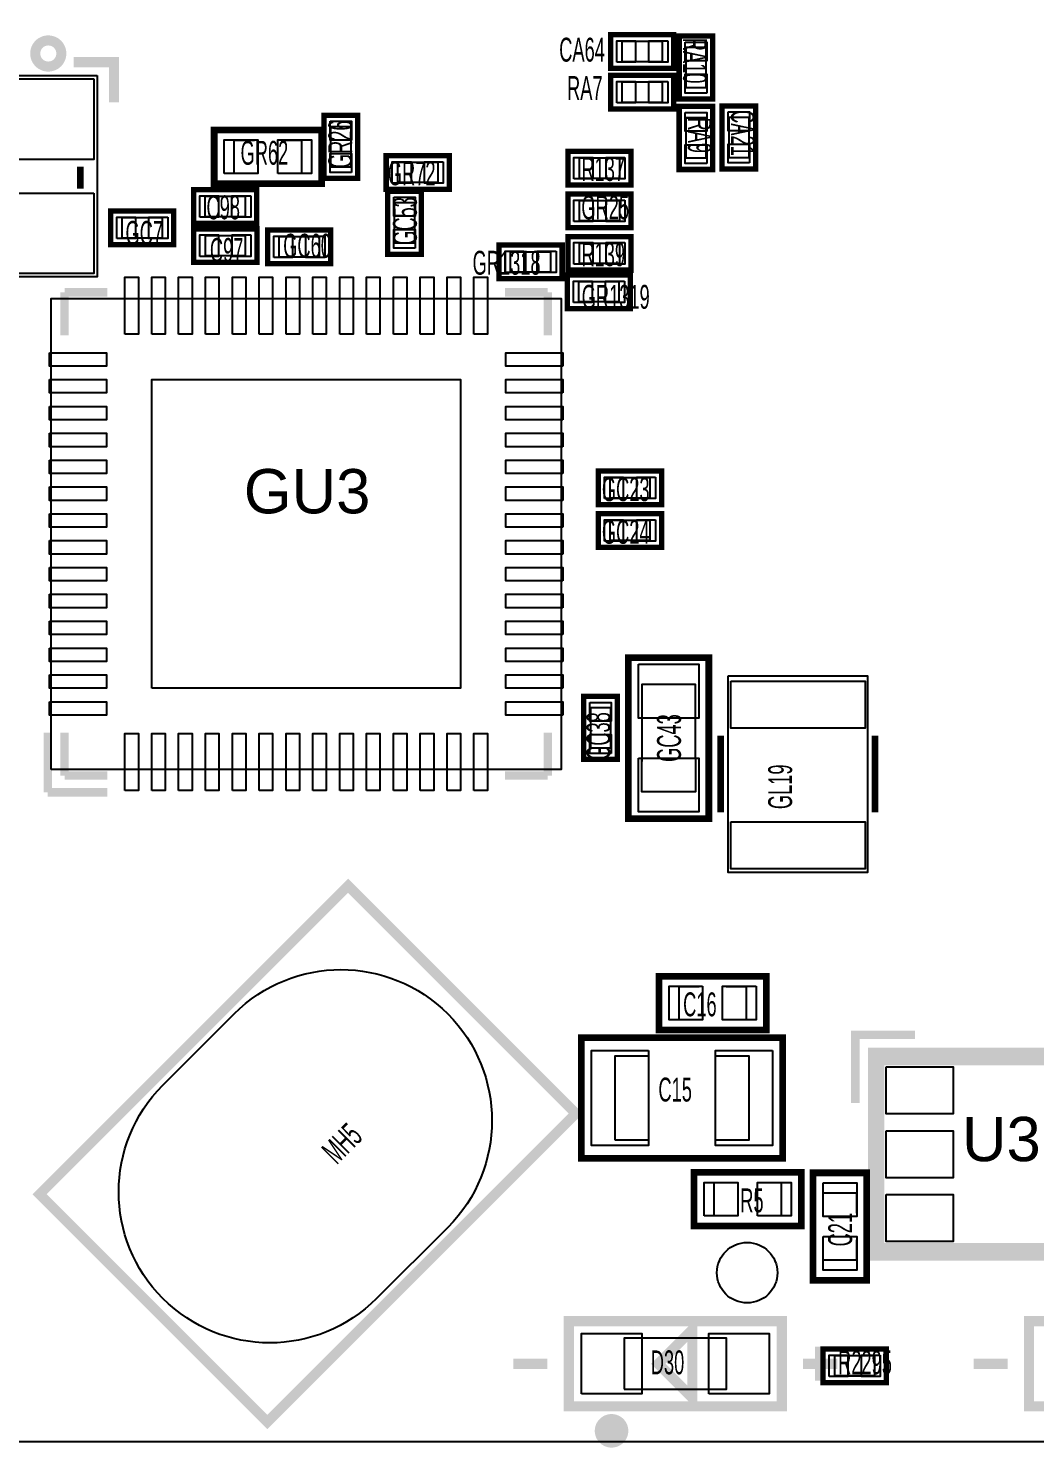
# Model space of a CAD drawing. Extents: x 0 to 73.5, y -0.1 to 42.
# Drawn here: x 17.28 to 32.27, y -0.09 to 21.06 of the extents above; entities that cross this region are included whole.
import ezdxf

# ---------------------------------------------------------------- set-up
doc = ezdxf.new("R2010")
doc.units = 0
for name, color, linetype in [('BG_OUTLINE', 7, 'CONTINUOUS'), ('PG_ASSEMBLY_TOP', 111, 'CONTINUOUS'), ('PG_SILKSCREEN_TOP', 254, 'CONTINUOUS'), ('PIN_TOP', 141, 'CONTINUOUS'), ('RD_SILKSCREEN_TOP', 230, 'CONTINUOUS')]:
    doc.layers.add(name, color=color, linetype=linetype)

msp = doc.modelspace()

# ---------------------------------------------------------------- linework, layer by layer
at = {"layer": 'BG_OUTLINE'}
msp.add_lwpolyline([(8.1534, 41.9989), (65.78854, 41.9989, -0.414214), (73.40854, 34.3789), (73.40854, 7.62, -0.414214), (65.78854, 0), (7.62, 0, -0.414214), (0, 7.62), (0, 34.3789, -0.414214), (7.62, 41.9989), (8.1534, 41.9989)], format="xyb", dxfattribs=at)
msp.add_lwpolyline([(8.1534, 41.9989), (65.78854, 41.9989, -0.414214), (73.40854, 34.3789), (73.40854, 7.62, -0.414214), (65.78854, 0), (7.62, 0, -0.414214), (0, 7.62), (0, 34.3789, -0.414214), (7.62, 41.9989)], format="xyb", close=True, dxfattribs=at)
msp.add_lwpolyline([(8.1534, 41.9989), (65.78854, 41.9989, -0.414214), (73.40854, 34.3789), (73.40854, 7.62, -0.414214), (65.78854, 0), (7.62, 0, -0.414214), (0, 7.62), (0, 34.3789, -0.414214), (7.62, 41.9989)], format="xyb", close=True, dxfattribs=at)
msp.add_lwpolyline([(8.1534, 41.9989), (65.78854, 41.9989, -0.414214), (73.40854, 34.3789), (73.40854, 7.62, -0.414214), (65.78854, 0), (7.62, 0, -0.414214), (0, 7.62), (0, 34.3789, -0.414214), (7.62, 41.9989)], format="xyb", close=True, dxfattribs=at)
at = {"layer": 'PG_ASSEMBLY_TOP'}
for points, const_width in [([(26.721079, 20.863712), (26.121081, 20.863712), (26.121081, 20.563688), (26.721079, 20.563688), (26.721079, 20.863712)], 0.029997), ([(27.371192, 20.174941), (27.371192, 20.774939), (27.071168, 20.774939), (27.071168, 20.174941), (27.371192, 20.174941)], 0.029997), ([(26.121081, 19.959168), (26.721079, 19.959168), (26.721079, 20.259192), (26.121081, 20.259192), (26.121081, 19.959168)], 0.029997), ([(27.371192, 19.125921), (27.371192, 19.725919), (27.071168, 19.725919), (27.071168, 19.125921), (27.371192, 19.125921)], 0.029997), ([(28.011704, 19.134277), (28.011704, 19.734276), (27.711679, 19.734276), (27.711679, 19.134277), (28.011704, 19.134277)], 0.029997), ([(20.04314, 19.54591), (21.643137, 19.54591), (21.643137, 18.745911), (20.04314, 18.745911), (20.04314, 19.54591)], 0.1), ([(21.780856, 19.593839), (21.780856, 18.993841), (22.08088, 18.993841), (22.08088, 19.593839), (21.780856, 19.593839)], 0.029997), ([(22.775901, 18.762828), (23.375899, 18.762828), (23.375899, 19.062852), (22.775901, 19.062852), (22.775901, 18.762828)], 0.029997), ([(25.484049, 18.826328), (26.084047, 18.826328), (26.084047, 19.126352), (25.484049, 19.126352), (25.484049, 18.826328)], 0.029997), ([(20.508239, 18.554852), (19.908241, 18.554852), (19.908241, 18.254828), (20.508239, 18.254828), (20.508239, 18.554852)], 0.029997), ([(23.028351, 17.862042), (23.028351, 18.462041), (22.728326, 18.462041), (22.728326, 17.862042), (23.028351, 17.862042)], 0.029997), ([(25.484049, 18.191328), (26.084047, 18.191328), (26.084047, 18.491352), (25.484049, 18.491352), (25.484049, 18.191328)], 0.029997), ([(19.271259, 18.237352), (18.671261, 18.237352), (18.671261, 17.937328), (19.271259, 17.937328), (19.271259, 18.237352)], 0.029997), ([(20.509636, 17.972253), (19.909638, 17.972253), (19.909638, 17.672228), (20.509636, 17.672228), (20.509636, 17.972253)], 0.029997), ([(21.610599, 17.95338), (21.010601, 17.95338), (21.010601, 17.653356), (21.610599, 17.653356), (21.610599, 17.95338)], 0.029997), ([(25.484049, 17.556328), (26.084047, 17.556328), (26.084047, 17.856352), (25.484049, 17.856352), (25.484049, 17.556328)], 0.029997), ([(24.457889, 17.429328), (25.057887, 17.429328), (25.057887, 17.729352), (24.457889, 17.729352), (24.457889, 17.429328)], 0.029997), ([(25.475921, 16.984828), (26.075919, 16.984828), (26.075919, 17.284852), (25.475921, 17.284852), (25.475921, 16.984828)], 0.029997), ([(26.538707, 14.363852), (25.938709, 14.363852), (25.938709, 14.063828), (26.538707, 14.063828), (26.538707, 14.363852)], 0.029997), ([(26.538707, 13.728852), (25.938709, 13.728852), (25.938709, 13.428828), (26.538707, 13.428828), (26.538707, 13.728852)], 0.029997), ([(27.413179, 11.683771), (27.413179, 9.283751), (26.213181, 9.283751), (26.213181, 11.683771), (27.413179, 11.683771)], 0.1), ([(25.650596, 10.936249), (25.650596, 10.336251), (25.950621, 10.336251), (25.950621, 10.936249), (25.650596, 10.936249)], 0.029997), ([(25.432537, 4.890897), (20.836433, 0.294792), (17.442332, 3.688893), (22.038437, 8.284997), (25.432537, 4.890897)], 0.150089), ([(28.26959, 6.137021), (26.669594, 6.137021), (26.669594, 6.937019), (28.26959, 6.937019), (28.26959, 6.137021)], 0.1), ([(28.512872, 4.222445), (25.512878, 4.222445), (25.512878, 6.022442), (28.512872, 6.022442), (28.512872, 4.222445)], 0.1), ([(33.555076, 5.684977), (29.955084, 5.684977), (29.955084, 2.884983), (33.555076, 2.884983), (33.555076, 5.684977)], 0.150012), ([(27.191716, 4.015308), (28.791713, 4.015308), (28.791713, 3.21531), (27.191716, 3.21531), (27.191716, 4.015308)], 0.1), ([(29.766489, 4.007637), (29.766489, 2.407641), (28.96649, 2.407641), (28.96649, 4.007637), (29.766489, 4.007637)], 0.1), ([(29.285921, 0.982828), (29.885919, 0.982828), (29.885919, 1.282852), (29.285921, 1.282852), (29.285921, 0.982828)], 0.029997)]:
    msp.add_lwpolyline(points, dxfattribs=dict(at, const_width=const_width))
for points in [[(18.298947, 20.355027), (18.298947, 17.354829), (14.599133, 17.354829), (14.599133, 20.355027)], [(17.613833, 10.016617), (17.613833, 17.036618), (25.214047, 17.036618), (25.214047, 10.016617)], [(27.698852, 11.407877), (27.698852, 8.486877), (29.781652, 8.486877), (29.781652, 11.407877)]]:
    msp.add_lwpolyline(points, close=True, dxfattribs=at)
for points in [[(20.642428, 18.89699), (20.342733, 18.89699), (20.342733, 19.394805)], [(20.342733, 19.394805), (20.642428, 19.394805)], [(21.043824, 19.394805), (21.343518, 19.394805), (21.343518, 18.89699), (21.043824, 18.89699)], [(27.213179, 10.183749), (27.213179, 11.283772), (26.413181, 11.283772), (26.413181, 10.133762)], [(27.213179, 10.183749), (27.213179, 9.68375), (26.413181, 9.68375), (26.413181, 10.183749)], [(27.268881, 6.288126), (26.969187, 6.288126), (26.969187, 6.785915), (27.268881, 6.785915)], [(27.670303, 6.785915), (27.969997, 6.785915), (27.969997, 6.288126)], [(27.969997, 6.288126), (27.670303, 6.288126)], [(26.512876, 5.747436), (26.012877, 5.747436), (26.012877, 4.497451)], [(27.512874, 4.497451), (28.012873, 4.497451), (28.012873, 5.747436), (27.512874, 5.747436)], [(26.012877, 4.497451), (26.512876, 4.497451)], [(27.791004, 3.366414), (27.491309, 3.366414), (27.491309, 3.864204)], [(27.491309, 3.864204), (27.791004, 3.864204)], [(28.192425, 3.864204), (28.49212, 3.864204), (28.49212, 3.366414), (28.192425, 3.366414)], [(29.117595, 3.40835), (29.117595, 3.708044), (29.615384, 3.708044)], [(29.615384, 3.708044), (29.615384, 3.40835)], [(29.615384, 3.006928), (29.615384, 2.707234), (29.117595, 2.707234), (29.117595, 3.006928)], [(26.15184, 0.78232), (27.67584, 0.78232), (27.67584, 1.54432), (26.15184, 1.54432), (26.15184, 0.78232)]]:
    msp.add_lwpolyline(points, dxfattribs=at)
at = {"layer": 'PG_SILKSCREEN_TOP'}
for points, const_width in [([(17.766309, 20.68449, 1), (17.377131, 20.68449, 1), (17.766309, 20.68449)], 0.150089), ([(26.088848, 0.163322, -1.000016), (25.838836, 0.163322, -0.999984), (26.088848, 0.163322)], 0.249911)]:
    msp.add_lwpolyline(points, format="xyb", dxfattribs=dict(at, const_width=const_width))
for points, const_width in [([(25.951078, 20.463688), (26.891082, 20.463688), (26.891082, 20.963712), (25.951078, 20.963712), (25.951078, 20.463688), (26.231088, 20.463688)], 0.08001), ([(26.041071, 20.963712), (25.951078, 20.963712), (25.951078, 20.873695)], 0.08001), ([(26.891082, 20.873695), (26.891082, 20.963712), (26.801089, 20.963712)], 0.08001), ([(26.971168, 20.944942), (26.971168, 20.004938), (27.471192, 20.004938), (27.471192, 20.944942), (26.971168, 20.944942), (26.971168, 20.664932)], 0.08001), ([(27.061185, 20.944942), (26.971168, 20.944942), (26.971168, 20.854949)], 0.08001), ([(27.471192, 20.854949), (27.471192, 20.944942), (27.381175, 20.944942)], 0.08001), ([(18.549036, 19.954926), (18.549036, 20.554925), (17.949037, 20.554925)], 0.150012), ([(25.951078, 20.553705), (25.951078, 20.463688), (26.041071, 20.463688)], 0.08001), ([(26.801089, 20.463688), (26.891082, 20.463688), (26.891082, 20.553705)], 0.08001), ([(26.891082, 20.359192), (25.951078, 20.359192), (25.951078, 19.859168), (26.891082, 19.859168), (26.891082, 20.359192), (26.611072, 20.359192)], 0.08001), ([(26.041071, 20.359192), (25.951078, 20.359192), (25.951078, 20.269175)], 0.08001), ([(26.891082, 20.269175), (26.891082, 20.359192), (26.801089, 20.359192)], 0.08001), ([(26.971168, 20.094931), (26.971168, 20.004938), (27.061185, 20.004938)], 0.08001), ([(27.381175, 20.004938), (27.471192, 20.004938), (27.471192, 20.094931)], 0.08001), ([(25.951078, 19.949185), (25.951078, 19.859168), (26.041071, 19.859168)], 0.08001), ([(26.801089, 19.859168), (26.891082, 19.859168), (26.891082, 19.949185)], 0.08001), ([(26.971168, 19.895922), (26.971168, 18.955918), (27.471192, 18.955918), (27.471192, 19.895922), (26.971168, 19.895922), (26.971168, 19.615912)], 0.08001), ([(27.061185, 19.895922), (26.971168, 19.895922), (26.971168, 19.805929)], 0.08001), ([(27.471192, 19.805929), (27.471192, 19.895922), (27.381175, 19.895922)], 0.08001), ([(27.61168, 19.904278), (27.61168, 18.964275), (28.111704, 18.964275), (28.111704, 19.904278), (27.61168, 19.904278), (27.61168, 19.624269)], 0.08001), ([(27.701697, 19.904278), (27.61168, 19.904278), (27.61168, 19.814286)], 0.08001), ([(28.111704, 19.814286), (28.111704, 19.904278), (28.021686, 19.904278)], 0.08001), ([(22.18088, 18.823838), (22.18088, 19.763842), (21.680856, 19.763842), (21.680856, 18.823838), (22.18088, 18.823838), (22.18088, 19.103848)], 0.08001), ([(21.770873, 19.763842), (21.680856, 19.763842), (21.680856, 19.673849)], 0.08001), ([(22.18088, 19.673849), (22.18088, 19.763842), (22.090863, 19.763842)], 0.08001), ([(20.343139, 19.54591), (20.04314, 19.54591), (20.04314, 19.24591)], 0.1), ([(21.343137, 19.54591), (21.643137, 19.54591), (21.643137, 19.24591)], 0.1), ([(26.25405, 19.226352), (25.314046, 19.226352), (25.314046, 18.726328), (26.25405, 18.726328), (26.25405, 19.226352), (25.97404, 19.226352)], 0.08001), ([(25.404039, 19.226352), (25.314046, 19.226352), (25.314046, 19.136335)], 0.08001), ([(26.25405, 19.136335), (26.25405, 19.226352), (26.164057, 19.226352)], 0.08001), ([(18.048935, 18.997422), (18.048935, 18.672531)], 0.100101), ([(20.04314, 19.045911), (20.04314, 18.745911), (20.343139, 18.745911)], 0.1), ([(21.643137, 19.045911), (21.643137, 18.745911), (21.343137, 18.745911)], 0.1), ([(23.545902, 19.162852), (22.605898, 19.162852), (22.605898, 18.662828), (23.545902, 18.662828), (23.545902, 19.162852), (23.265892, 19.162852)], 0.08001), ([(22.695891, 19.162852), (22.605898, 19.162852), (22.605898, 19.072835)], 0.08001), ([(23.545902, 19.072835), (23.545902, 19.162852), (23.455909, 19.162852)], 0.08001), ([(26.971168, 19.045911), (26.971168, 18.955918), (27.061185, 18.955918)], 0.08001), ([(27.381175, 18.955918), (27.471192, 18.955918), (27.471192, 19.045911)], 0.08001), ([(27.61168, 19.054267), (27.61168, 18.964275), (27.701697, 18.964275)], 0.08001), ([(28.021686, 18.964275), (28.111704, 18.964275), (28.111704, 19.054267)], 0.08001), ([(21.680856, 18.913831), (21.680856, 18.823838), (21.770873, 18.823838)], 0.08001), ([(22.090863, 18.823838), (22.18088, 18.823838), (22.18088, 18.913831)], 0.08001), ([(25.314046, 18.816345), (25.314046, 18.726328), (25.404039, 18.726328)], 0.08001), ([(26.164057, 18.726328), (26.25405, 18.726328), (26.25405, 18.816345)], 0.08001), ([(19.738238, 18.154828), (20.678242, 18.154828), (20.678242, 18.654852), (19.738238, 18.654852), (19.738238, 18.154828), (20.018248, 18.154828)], 0.08001), ([(19.828231, 18.654852), (19.738238, 18.654852), (19.738238, 18.564835)], 0.08001), ([(20.678242, 18.564835), (20.678242, 18.654852), (20.588249, 18.654852)], 0.08001), ([(22.605898, 18.752845), (22.605898, 18.662828), (22.695891, 18.662828)], 0.08001), ([(22.628327, 18.632043), (22.628327, 17.69204), (23.128351, 17.69204), (23.128351, 18.632043), (22.628327, 18.632043), (22.628327, 18.352033)], 0.08001), ([(22.718344, 18.632043), (22.628327, 18.632043), (22.628327, 18.542051)], 0.08001), ([(23.128351, 18.542051), (23.128351, 18.632043), (23.038333, 18.632043)], 0.08001), ([(23.455909, 18.662828), (23.545902, 18.662828), (23.545902, 18.752845)], 0.08001), ([(26.25405, 18.591352), (25.314046, 18.591352), (25.314046, 18.091328), (26.25405, 18.091328), (26.25405, 18.591352), (25.97404, 18.591352)], 0.08001), ([(25.404039, 18.591352), (25.314046, 18.591352), (25.314046, 18.501335)], 0.08001), ([(26.25405, 18.501335), (26.25405, 18.591352), (26.164057, 18.591352)], 0.08001), ([(18.501258, 17.837328), (19.441262, 17.837328), (19.441262, 18.337352), (18.501258, 18.337352), (18.501258, 17.837328), (18.781268, 17.837328)], 0.08001), ([(18.591251, 18.337352), (18.501258, 18.337352), (18.501258, 18.247335)], 0.08001), ([(19.441262, 18.247335), (19.441262, 18.337352), (19.351269, 18.337352)], 0.08001), ([(19.738238, 18.244845), (19.738238, 18.154828), (19.828231, 18.154828)], 0.08001), ([(20.588249, 18.154828), (20.678242, 18.154828), (20.678242, 18.244845)], 0.08001), ([(25.314046, 18.181345), (25.314046, 18.091328), (25.404039, 18.091328)], 0.08001), ([(26.164057, 18.091328), (26.25405, 18.091328), (26.25405, 18.181345)], 0.08001), ([(19.739635, 17.572228), (20.679639, 17.572228), (20.679639, 18.072252), (19.739635, 18.072252), (19.739635, 17.572228), (20.019645, 17.572228)], 0.08001), ([(19.829628, 18.072252), (19.739635, 18.072252), (19.739635, 17.982235)], 0.08001), ([(20.679639, 17.982235), (20.679639, 18.072252), (20.589646, 18.072252)], 0.08001), ([(20.840598, 17.553356), (21.780602, 17.553356), (21.780602, 18.05338), (20.840598, 18.05338), (20.840598, 17.553356), (21.120608, 17.553356)], 0.08001), ([(20.930591, 18.05338), (20.840598, 18.05338), (20.840598, 17.963363)], 0.08001), ([(21.780602, 17.963363), (21.780602, 18.05338), (21.690609, 18.05338)], 0.08001), ([(26.25405, 17.956352), (25.314046, 17.956352), (25.314046, 17.456328), (26.25405, 17.456328), (26.25405, 17.956352), (25.97404, 17.956352)], 0.08001), ([(25.404039, 17.956352), (25.314046, 17.956352), (25.314046, 17.866335)], 0.08001), ([(26.25405, 17.866335), (26.25405, 17.956352), (26.164057, 17.956352)], 0.08001), ([(18.501258, 17.927345), (18.501258, 17.837328), (18.591251, 17.837328)], 0.08001), ([(19.351269, 17.837328), (19.441262, 17.837328), (19.441262, 17.927345)], 0.08001), ([(22.628327, 17.782032), (22.628327, 17.69204), (22.718344, 17.69204)], 0.08001), ([(23.038333, 17.69204), (23.128351, 17.69204), (23.128351, 17.782032)], 0.08001), ([(25.22789, 17.829352), (24.287886, 17.829352), (24.287886, 17.329328), (25.22789, 17.329328), (25.22789, 17.829352), (24.94788, 17.829352)], 0.08001), ([(24.377879, 17.829352), (24.287886, 17.829352), (24.287886, 17.739335)], 0.08001), ([(25.22789, 17.739335), (25.22789, 17.829352), (25.137897, 17.829352)], 0.08001), ([(19.739635, 17.662246), (19.739635, 17.572228), (19.829628, 17.572228)], 0.08001), ([(20.589646, 17.572228), (20.679639, 17.572228), (20.679639, 17.662246)], 0.08001), ([(20.840598, 17.643373), (20.840598, 17.553356), (20.930591, 17.553356)], 0.08001), ([(21.690609, 17.553356), (21.780602, 17.553356), (21.780602, 17.643373)], 0.08001), ([(25.314046, 17.546345), (25.314046, 17.456328), (25.404039, 17.456328)], 0.08001), ([(26.164057, 17.456328), (26.25405, 17.456328), (26.25405, 17.546345)], 0.08001), ([(24.287886, 17.419345), (24.287886, 17.329328), (24.377879, 17.329328)], 0.08001), ([(25.137897, 17.329328), (25.22789, 17.329328), (25.22789, 17.419345)], 0.08001), ([(26.245922, 17.384852), (25.305918, 17.384852), (25.305918, 16.884828), (26.245922, 16.884828), (26.245922, 17.384852), (25.965912, 17.384852)], 0.08001), ([(25.395911, 17.384852), (25.305918, 17.384852), (25.305918, 17.294835)], 0.08001), ([(26.245922, 17.294835), (26.245922, 17.384852), (26.155929, 17.384852)], 0.08001), ([(17.814036, 17.126534), (17.814036, 16.486734)], 0.127), ([(18.453837, 17.126534), (17.814036, 17.126534)], 0.127), ([(25.013844, 17.126534), (24.374043, 17.126534)], 0.127), ([(25.013844, 16.486734), (25.013844, 17.126534)], 0.127), ([(25.305918, 16.974845), (25.305918, 16.884828), (25.395911, 16.884828)], 0.08001), ([(26.155929, 16.884828), (26.245922, 16.884828), (26.245922, 16.974845)], 0.08001), ([(25.768706, 13.963828), (26.70871, 13.963828), (26.70871, 14.463852), (25.768706, 14.463852), (25.768706, 13.963828), (26.048716, 13.963828)], 0.08001), ([(25.858699, 14.463852), (25.768706, 14.463852), (25.768706, 14.373835)], 0.08001), ([(26.70871, 14.373835), (26.70871, 14.463852), (26.618717, 14.463852)], 0.08001), ([(25.768706, 14.053845), (25.768706, 13.963828), (25.858699, 13.963828)], 0.08001), ([(26.618717, 13.963828), (26.70871, 13.963828), (26.70871, 14.053845)], 0.08001), ([(25.768706, 13.328828), (26.70871, 13.328828), (26.70871, 13.828852), (25.768706, 13.828852), (25.768706, 13.328828), (26.048716, 13.328828)], 0.08001), ([(25.858699, 13.828852), (25.768706, 13.828852), (25.768706, 13.738835)], 0.08001), ([(26.70871, 13.738835), (26.70871, 13.828852), (26.618717, 13.828852)], 0.08001), ([(25.768706, 13.418845), (25.768706, 13.328828), (25.858699, 13.328828)], 0.08001), ([(26.618717, 13.328828), (26.70871, 13.328828), (26.70871, 13.418845)], 0.08001), ([(26.71318, 11.683771), (26.213181, 11.683771), (26.213181, 11.183772)], 0.1), ([(27.413179, 11.183772), (27.413179, 11.683771), (26.91318, 11.683771)], 0.1), ([(26.050621, 10.166248), (26.050621, 11.106252), (25.550597, 11.106252), (25.550597, 10.166248), (26.050621, 10.166248), (26.050621, 10.446258)], 0.08001), ([(25.640614, 11.106252), (25.550597, 11.106252), (25.550597, 11.016259)], 0.08001), ([(26.050621, 11.016259), (26.050621, 11.106252), (25.960603, 11.106252)], 0.08001), ([(17.564049, 10.566527), (17.564049, 9.67674)], 0.127), ([(17.814036, 10.566527), (17.814036, 9.926726)], 0.127), ([(25.013844, 9.926726), (25.013844, 10.566527)], 0.127), ([(27.59014, 10.519181), (27.59014, 9.378366)], 0.100101), ([(29.890364, 10.519181), (29.890364, 9.378366)], 0.100101), ([(25.550597, 10.256241), (25.550597, 10.166248), (25.640614, 10.166248)], 0.08001), ([(25.960603, 10.166248), (26.050621, 10.166248), (26.050621, 10.256241)], 0.08001), ([(17.814036, 9.926726), (18.453837, 9.926726)], 0.127), ([(24.374043, 9.926726), (25.013844, 9.926726)], 0.127), ([(17.564049, 9.67674), (18.453837, 9.67674)], 0.127), ([(26.71318, 9.283751), (26.213181, 9.283751), (26.213181, 9.78375)], 0.1), ([(27.413179, 9.78375), (27.413179, 9.283751), (26.91318, 9.283751)], 0.1), ([(25.432537, 4.890897), (20.836433, 0.294792), (17.442332, 3.688893), (22.038437, 8.284997), (25.432537, 4.890897)], 0.150089), ([(26.669594, 6.63702), (26.669594, 6.937019), (26.969593, 6.937019)], 0.1), ([(28.26959, 6.63702), (28.26959, 6.937019), (27.969591, 6.937019)], 0.1), ([(26.969593, 6.137021), (26.669594, 6.137021), (26.669594, 6.43702)], 0.1), ([(27.969591, 6.137021), (28.26959, 6.137021), (28.26959, 6.43702)], 0.1), ([(26.112876, 6.022442), (25.512878, 6.022442), (25.512878, 5.422443)], 0.1), ([(27.912873, 6.022442), (28.512872, 6.022442), (28.512872, 5.422443)], 0.1), ([(30.48508, 6.06298), (29.59608, 6.06298), (29.59608, 5.04698)], 0.127), ([(33.66008, 5.80898), (33.66008, 2.76098), (29.85008, 2.76098), (29.85008, 5.80898), (33.66008, 5.80898)], 0.127), ([(26.112876, 4.222445), (25.512878, 4.222445), (25.512878, 4.822444)], 0.1), ([(27.912873, 4.222445), (28.512872, 4.222445), (28.512872, 4.822444)], 0.1), ([(27.491715, 4.015308), (27.191716, 4.015308), (27.191716, 3.715309)], 0.1), ([(28.491713, 4.015308), (28.791713, 4.015308), (28.791713, 3.715309)], 0.1), ([(29.26649, 4.007637), (28.96649, 4.007637), (28.96649, 3.707638)], 0.1), ([(29.766489, 3.707638), (29.766489, 4.007637), (29.466489, 4.007637)], 0.1), ([(27.191716, 3.515309), (27.191716, 3.21531), (27.491715, 3.21531)], 0.1), ([(28.791713, 3.515309), (28.791713, 3.21531), (28.491713, 3.21531)], 0.1), ([(29.26649, 2.407641), (28.96649, 2.407641), (28.96649, 2.70764)], 0.1), ([(29.766489, 2.70764), (29.766489, 2.407641), (29.466489, 2.407641)], 0.1), ([(26.72334, 0.52832), (28.50134, 0.52832), (28.50134, 1.79832), (25.32634, 1.79832), (25.32634, 0.52832), (26.72334, 0.52832)], 0.1524), ([(27.16784, 1.67132), (26.65984, 1.16332), (27.16784, 0.65532), (27.16784, 1.67132)], 0.1524), ([(33.58134, 0.52832), (35.35934, 0.52832), (35.35934, 1.79832), (32.18434, 1.79832), (32.18434, 0.52832), (33.58134, 0.52832)], 0.1524), ([(29.07284, 1.41732), (29.07284, 0.90932)], 0.1524), ([(30.055922, 1.382852), (29.115918, 1.382852), (29.115918, 0.882828), (30.055922, 0.882828), (30.055922, 1.382852), (29.775912, 1.382852)], 0.08001), ([(29.205911, 1.382852), (29.115918, 1.382852), (29.115918, 1.292835)], 0.08001), ([(30.055922, 1.292835), (30.055922, 1.382852), (29.965929, 1.382852)], 0.08001), ([(25.00884, 1.16332), (24.50084, 1.16332)], 0.1524), ([(28.81884, 1.16332), (29.32684, 1.16332)], 0.1524), ([(31.86684, 1.16332), (31.35884, 1.16332)], 0.1524), ([(29.115918, 0.972845), (29.115918, 0.882828), (29.205911, 0.882828)], 0.08001), ([(29.965929, 0.882828), (30.055922, 0.882828), (30.055922, 0.972845)], 0.08001)]:
    msp.add_lwpolyline(points, dxfattribs=dict(at, const_width=const_width))
at = {"layer": 'PIN_TOP'}
for points in [[(26.041071, 20.553705), (26.041071, 20.873695), (26.32108, 20.873695), (26.32108, 20.553705)], [(26.801089, 20.873695), (26.801089, 20.553705), (26.52108, 20.553705), (26.52108, 20.873695)], [(27.061185, 20.854949), (27.381175, 20.854949), (27.381175, 20.57494), (27.061185, 20.57494)], [(18.249138, 20.304785), (18.249138, 19.104889), (16.849141, 19.104889), (16.849141, 20.304785)], [(27.381175, 20.094931), (27.061185, 20.094931), (27.061185, 20.37494), (27.381175, 20.37494)], [(26.041071, 19.949185), (26.041071, 20.269175), (26.32108, 20.269175), (26.32108, 19.949185)], [(26.801089, 20.269175), (26.801089, 19.949185), (26.52108, 19.949185), (26.52108, 20.269175)], [(21.770873, 19.673849), (22.090863, 19.673849), (22.090863, 19.39384), (21.770873, 19.39384)], [(27.061185, 19.805929), (27.381175, 19.805929), (27.381175, 19.52592), (27.061185, 19.52592)], [(27.701697, 19.814286), (28.021686, 19.814286), (28.021686, 19.534276), (27.701697, 19.534276)], [(20.194118, 18.895695), (20.194118, 19.3961), (20.694523, 19.3961), (20.694523, 18.895695)], [(20.991728, 18.895695), (20.991728, 19.3961), (21.492134, 19.3961), (21.492134, 18.895695)], [(27.381175, 19.045911), (27.061185, 19.045911), (27.061185, 19.32592), (27.381175, 19.32592)], [(28.021686, 19.054267), (27.701697, 19.054267), (27.701697, 19.334277), (28.021686, 19.334277)], [(22.090863, 18.913831), (21.770873, 18.913831), (21.770873, 19.19384), (22.090863, 19.19384)], [(22.695891, 18.752845), (22.695891, 19.072835), (22.9759, 19.072835), (22.9759, 18.752845)], [(23.455909, 19.072835), (23.455909, 18.752845), (23.1759, 18.752845), (23.1759, 19.072835)], [(25.404039, 18.816345), (25.404039, 19.136335), (25.684048, 19.136335), (25.684048, 18.816345)], [(26.164057, 19.136335), (26.164057, 18.816345), (25.884048, 18.816345), (25.884048, 19.136335)], [(18.249138, 18.604967), (18.249138, 17.405071), (16.849141, 17.405071), (16.849141, 18.604967)], [(19.828231, 18.244845), (19.828231, 18.564835), (20.10824, 18.564835), (20.10824, 18.244845)], [(20.588249, 18.564835), (20.588249, 18.244845), (20.30824, 18.244845), (20.30824, 18.564835)], [(22.718344, 18.542051), (23.038333, 18.542051), (23.038333, 18.262041), (22.718344, 18.262041)], [(25.404039, 18.181345), (25.404039, 18.501335), (25.684048, 18.501335), (25.684048, 18.181345)], [(26.164057, 18.501335), (26.164057, 18.181345), (25.884048, 18.181345), (25.884048, 18.501335)], [(18.591251, 17.927345), (18.591251, 18.247335), (18.87126, 18.247335), (18.87126, 17.927345)], [(19.351269, 18.247335), (19.351269, 17.927345), (19.07126, 17.927345), (19.07126, 18.247335)], [(19.829628, 17.662246), (19.829628, 17.982235), (20.109637, 17.982235), (20.109637, 17.662246)], [(20.589646, 17.982235), (20.589646, 17.662246), (20.309637, 17.662246), (20.309637, 17.982235)], [(23.038333, 17.782032), (22.718344, 17.782032), (22.718344, 18.062042), (23.038333, 18.062042)], [(20.930591, 17.643373), (20.930591, 17.963363), (21.2106, 17.963363), (21.2106, 17.643373)], [(21.690609, 17.963363), (21.690609, 17.643373), (21.4106, 17.643373), (21.4106, 17.963363)], [(25.404039, 17.546345), (25.404039, 17.866335), (25.684048, 17.866335), (25.684048, 17.546345)], [(26.164057, 17.866335), (26.164057, 17.546345), (25.884048, 17.546345), (25.884048, 17.866335)], [(24.377879, 17.419345), (24.377879, 17.739335), (24.657888, 17.739335), (24.657888, 17.419345)], [(25.137897, 17.739335), (25.137897, 17.419345), (24.857888, 17.419345), (24.857888, 17.739335)], [(18.71406, 16.501593), (18.71406, 17.351604), (18.914059, 17.351604), (18.914059, 16.501593)], [(19.114059, 16.501593), (19.114059, 17.351604), (19.314058, 17.351604), (19.314058, 16.501593)], [(19.513855, 16.501593), (19.513855, 17.351604), (19.713854, 17.351604), (19.713854, 16.501593)], [(19.913956, 16.501593), (19.913956, 17.351604), (20.113955, 17.351604), (20.113955, 16.501593)], [(20.313955, 16.501593), (20.313955, 17.351604), (20.513954, 17.351604), (20.513954, 16.501593)], [(20.714056, 16.501593), (20.714056, 17.351604), (20.914055, 17.351604), (20.914055, 16.501593)], [(21.114055, 16.501593), (21.114055, 17.351604), (21.314054, 17.351604), (21.314054, 16.501593)], [(21.513851, 16.501593), (21.513851, 17.351604), (21.71385, 17.351604), (21.71385, 16.501593)], [(21.91385, 16.501593), (21.91385, 17.351604), (22.11385, 17.351604), (22.11385, 16.501593)], [(22.313951, 16.501593), (22.313951, 17.351604), (22.51395, 17.351604), (22.51395, 16.501593)], [(22.71395, 16.501593), (22.71395, 17.351604), (22.91395, 17.351604), (22.91395, 16.501593)], [(23.114051, 16.501593), (23.114051, 17.351604), (23.31405, 17.351604), (23.31405, 16.501593)], [(23.513847, 16.501593), (23.513847, 17.351604), (23.713846, 17.351604), (23.713846, 16.501593)], [(23.913846, 16.501593), (23.913846, 17.351604), (24.113846, 17.351604), (24.113846, 16.501593)], [(25.395911, 16.974845), (25.395911, 17.294835), (25.67592, 17.294835), (25.67592, 16.974845)], [(26.155929, 17.294835), (26.155929, 16.974845), (25.87592, 16.974845), (25.87592, 17.294835)], [(17.588954, 16.226511), (18.438965, 16.226511), (18.438965, 16.026511), (17.588954, 16.026511)], [(25.238951, 16.026511), (24.38894, 16.026511), (24.38894, 16.226511), (25.238951, 16.226511)], [(17.588954, 15.826511), (18.438965, 15.826511), (18.438965, 15.626512), (17.588954, 15.626512)], [(19.113957, 11.226622), (19.113957, 15.826613), (23.713948, 15.826613), (23.713948, 11.226622)], [(25.238951, 15.626512), (24.38894, 15.626512), (24.38894, 15.826511), (25.238951, 15.826511)], [(17.588954, 15.426715), (18.438965, 15.426715), (18.438965, 15.226716), (17.588954, 15.226716)], [(25.238951, 15.226716), (24.38894, 15.226716), (24.38894, 15.426715), (25.238951, 15.426715)], [(17.588954, 15.026615), (18.438965, 15.026615), (18.438965, 14.826615), (17.588954, 14.826615)], [(25.238951, 14.826615), (24.38894, 14.826615), (24.38894, 15.026615), (25.238951, 15.026615)], [(17.588954, 14.626615), (18.438965, 14.626615), (18.438965, 14.426616), (17.588954, 14.426616)], [(25.238951, 14.426616), (24.38894, 14.426616), (24.38894, 14.626615), (25.238951, 14.626615)], [(17.588954, 14.226515), (18.438965, 14.226515), (18.438965, 14.026515), (17.588954, 14.026515)], [(25.238951, 14.026515), (24.38894, 14.026515), (24.38894, 14.226515), (25.238951, 14.226515)], [(25.858699, 14.053845), (25.858699, 14.373835), (26.138708, 14.373835), (26.138708, 14.053845)], [(26.618717, 14.373835), (26.618717, 14.053845), (26.338708, 14.053845), (26.338708, 14.373835)], [(17.588954, 13.826515), (18.438965, 13.826515), (18.438965, 13.626516), (17.588954, 13.626516)], [(25.238951, 13.626516), (24.38894, 13.626516), (24.38894, 13.826515), (25.238951, 13.826515)], [(25.858699, 13.418845), (25.858699, 13.738835), (26.138708, 13.738835), (26.138708, 13.418845)], [(26.618717, 13.738835), (26.618717, 13.418845), (26.338708, 13.418845), (26.338708, 13.738835)], [(17.588954, 13.426719), (18.438965, 13.426719), (18.438965, 13.22672), (17.588954, 13.22672)], [(25.238951, 13.22672), (24.38894, 13.22672), (24.38894, 13.426719), (25.238951, 13.426719)], [(17.588954, 13.02672), (18.438965, 13.02672), (18.438965, 12.826721), (17.588954, 12.826721)], [(25.238951, 12.826721), (24.38894, 12.826721), (24.38894, 13.02672), (25.238951, 13.02672)], [(17.588954, 12.626619), (18.438965, 12.626619), (18.438965, 12.42662), (17.588954, 12.42662)], [(25.238951, 12.42662), (24.38894, 12.42662), (24.38894, 12.626619), (25.238951, 12.626619)], [(17.588954, 12.22662), (18.438965, 12.22662), (18.438965, 12.026621), (17.588954, 12.026621)], [(25.238951, 12.026621), (24.38894, 12.026621), (24.38894, 12.22662), (25.238951, 12.22662)], [(17.588954, 11.826519), (18.438965, 11.826519), (18.438965, 11.62652), (17.588954, 11.62652)], [(25.238951, 11.62652), (24.38894, 11.62652), (24.38894, 11.826519), (25.238951, 11.826519)], [(17.588954, 11.426723), (18.438965, 11.426723), (18.438965, 11.226724), (17.588954, 11.226724)], [(25.238951, 11.226724), (24.38894, 11.226724), (24.38894, 11.426723), (25.238951, 11.426723)], [(26.363181, 11.583746), (27.263179, 11.583746), (27.263179, 10.783748), (26.363181, 10.783748)], [(27.740254, 11.334687), (29.74025, 11.334687), (29.74025, 10.634688), (27.740254, 10.634688)], [(17.588954, 11.026724), (18.438965, 11.026724), (18.438965, 10.826725), (17.588954, 10.826725)], [(25.238951, 10.826725), (24.38894, 10.826725), (24.38894, 11.026724), (25.238951, 11.026724)], [(25.640614, 11.016259), (25.960603, 11.016259), (25.960603, 10.73625), (25.640614, 10.73625)], [(18.71406, 9.701606), (18.71406, 10.551617), (18.914059, 10.551617), (18.914059, 9.701606)], [(19.114059, 9.701606), (19.114059, 10.551617), (19.314058, 10.551617), (19.314058, 9.701606)], [(19.513855, 9.701606), (19.513855, 10.551617), (19.713854, 10.551617), (19.713854, 9.701606)], [(19.913956, 9.701606), (19.913956, 10.551617), (20.113955, 10.551617), (20.113955, 9.701606)], [(20.313955, 9.701606), (20.313955, 10.551617), (20.513954, 10.551617), (20.513954, 9.701606)], [(20.714056, 9.701606), (20.714056, 10.551617), (20.914055, 10.551617), (20.914055, 9.701606)], [(21.114055, 9.701606), (21.114055, 10.551617), (21.314054, 10.551617), (21.314054, 9.701606)], [(21.513851, 9.701606), (21.513851, 10.551617), (21.71385, 10.551617), (21.71385, 9.701606)], [(21.91385, 9.701606), (21.91385, 10.551617), (22.11385, 10.551617), (22.11385, 9.701606)], [(22.313951, 9.701606), (22.313951, 10.551617), (22.51395, 10.551617), (22.51395, 9.701606)], [(22.71395, 9.701606), (22.71395, 10.551617), (22.91395, 10.551617), (22.91395, 9.701606)], [(23.114051, 9.701606), (23.114051, 10.551617), (23.31405, 10.551617), (23.31405, 9.701606)], [(23.513847, 9.701606), (23.513847, 10.551617), (23.713846, 10.551617), (23.713846, 9.701606)], [(23.913846, 9.701606), (23.913846, 10.551617), (24.113846, 10.551617), (24.113846, 9.701606)], [(25.960603, 10.256241), (25.640614, 10.256241), (25.640614, 10.53625), (25.960603, 10.53625)], [(26.363181, 10.183749), (27.263179, 10.183749), (27.263179, 9.383751), (26.363181, 9.383751)], [(27.740254, 9.234665), (29.74025, 9.234665), (29.74025, 8.534667), (27.740254, 8.534667)], [(27.320989, 6.787223), (27.320989, 6.286817), (26.820584, 6.286817), (26.820584, 6.787223)], [(28.1186, 6.787223), (28.1186, 6.286817), (27.618195, 6.286817), (27.618195, 6.787223)], [(26.512888, 5.83245), (26.512888, 4.412437), (25.662877, 4.412437), (25.662877, 5.83245)], [(28.362872, 5.83245), (28.362872, 4.412437), (27.512861, 4.412437), (27.512861, 5.83245)], [(30.055185, 5.58499), (31.055183, 5.58499), (31.055183, 4.884991), (30.055185, 4.884991)], [(30.055185, 4.634979), (31.055183, 4.634979), (31.055183, 3.934981), (30.055185, 3.934981)], [(27.342694, 3.365094), (27.342694, 3.865499), (27.843099, 3.865499), (27.843099, 3.365094)], [(28.140304, 3.365094), (28.140304, 3.865499), (28.64071, 3.865499), (28.64071, 3.365094)], [(29.116287, 3.856647), (29.616692, 3.856647), (29.616692, 3.356242), (29.116287, 3.356242)], [(30.055185, 3.684968), (31.055183, 3.684968), (31.055183, 2.98497), (30.055185, 2.98497)], [(29.116287, 3.059036), (29.616692, 3.059036), (29.616692, 2.558631), (29.116287, 2.558631)], [(25.513868, 0.713359), (25.513868, 1.613256), (26.413765, 1.613256), (26.413765, 0.713359)], [(27.41389, 0.713359), (27.41389, 1.613256), (28.313786, 1.613256), (28.313786, 0.713359)], [(29.205911, 0.972845), (29.205911, 1.292835), (29.48592, 1.292835), (29.48592, 0.972845)], [(29.965929, 1.292835), (29.965929, 0.972845), (29.68592, 0.972845), (29.68592, 1.292835)]]:
    msp.add_lwpolyline(points, close=True, dxfattribs=at)
msp.add_lwpolyline([(19.280724, 5.31523), (20.34131, 6.375816, -1), (23.523356, 3.19377), (22.46277, 2.133184, -1)], format="xyb", close=True, dxfattribs=at)
msp.add_circle((27.984526, 2.519401), 0.449948, dxfattribs=at)

# ---------------------------------------------------------------- texts
at = {"layer": 'RD_SILKSCREEN_TOP'}
for s, height, width, p in [('CA64', 0.3556, 0.572143, (25.1841, 20.56384)), ('RA7', 0.3556, 0.572143, (25.30094, 19.99234)), ('GR62', 0.3556, 0.572143, (20.436357, 19.027369)), ('GR72', 0.3556, 0.572143, (22.630892, 18.72234)), ('R137', 0.3556, 0.572143, (25.5143, 18.78584)), ('C98', 0.3556, 0.572143, (19.92884, 18.21434)), ('GR25', 0.3556, 0.572143, (25.5143, 18.21434)), ('GC7', 0.3556, 0.572143, (18.72234, 17.83334)), ('GC60', 0.3556, 0.572143, (21.07184, 17.64284)), ('C97', 0.3556, 0.572143, (19.97964, 17.57934)), ('R139', 0.3556, 0.572143, (25.5143, 17.51584)), ('GR1318', 0.3556, 0.572143, (23.89378, 17.38884)), ('GR1319', 0.3556, 0.572143, (25.51938, 16.88084)), ('GU3', 0.6604, 1.038462, (20.4851, 13.83284)), ('GC23', 0.3556, 0.572143, (25.819887, 14.014958)), ('GC24', 0.3556, 0.572143, (25.819989, 13.379933)), ('C16', 0.3556, 0.572143, (27.03068, 6.33984)), ('C15', 0.3556, 0.572143, (26.66238, 5.06984)), ('U3', 0.6604, 1.038462, (31.18612, 4.18084)), ('R5', 0.3556, 0.572143, (27.88158, 3.41884)), ('D30', 0.3556, 0.572143, (26.54808, 1.00584)), ('R2295', 0.3556, 0.572143, (29.33954, 1.00584))]:
    msp.add_text(s, height=height, dxfattribs=dict(at, width=width)).set_placement(p)
at = {"layer": 'RD_SILKSCREEN_TOP', "width": 0.572143}
for s, rotation, p in [('RA10', 270, (27.030172, 20.91944)), ('GR26', 90, (22.10054, 18.97634)), ('RA9', 270, (27.102638, 19.730999)), ('CA21', 270, (27.74315, 19.841058)), ('GC53', 90, (23.0632, 17.83334)), ('GC38', 90, (25.9461, 10.16)), ('GC43', 90, (26.99766, 10.12952)), ('GL19', 90, (28.65374, 9.42594)), ('MH5', 45, (21.8694, 4.11734)), ('C21', 90, (29.54782, 2.91084))]:
    msp.add_text(s, height=0.3556, rotation=rotation, dxfattribs=at).set_placement(p)

doc.saveas('drawing.dxf')
